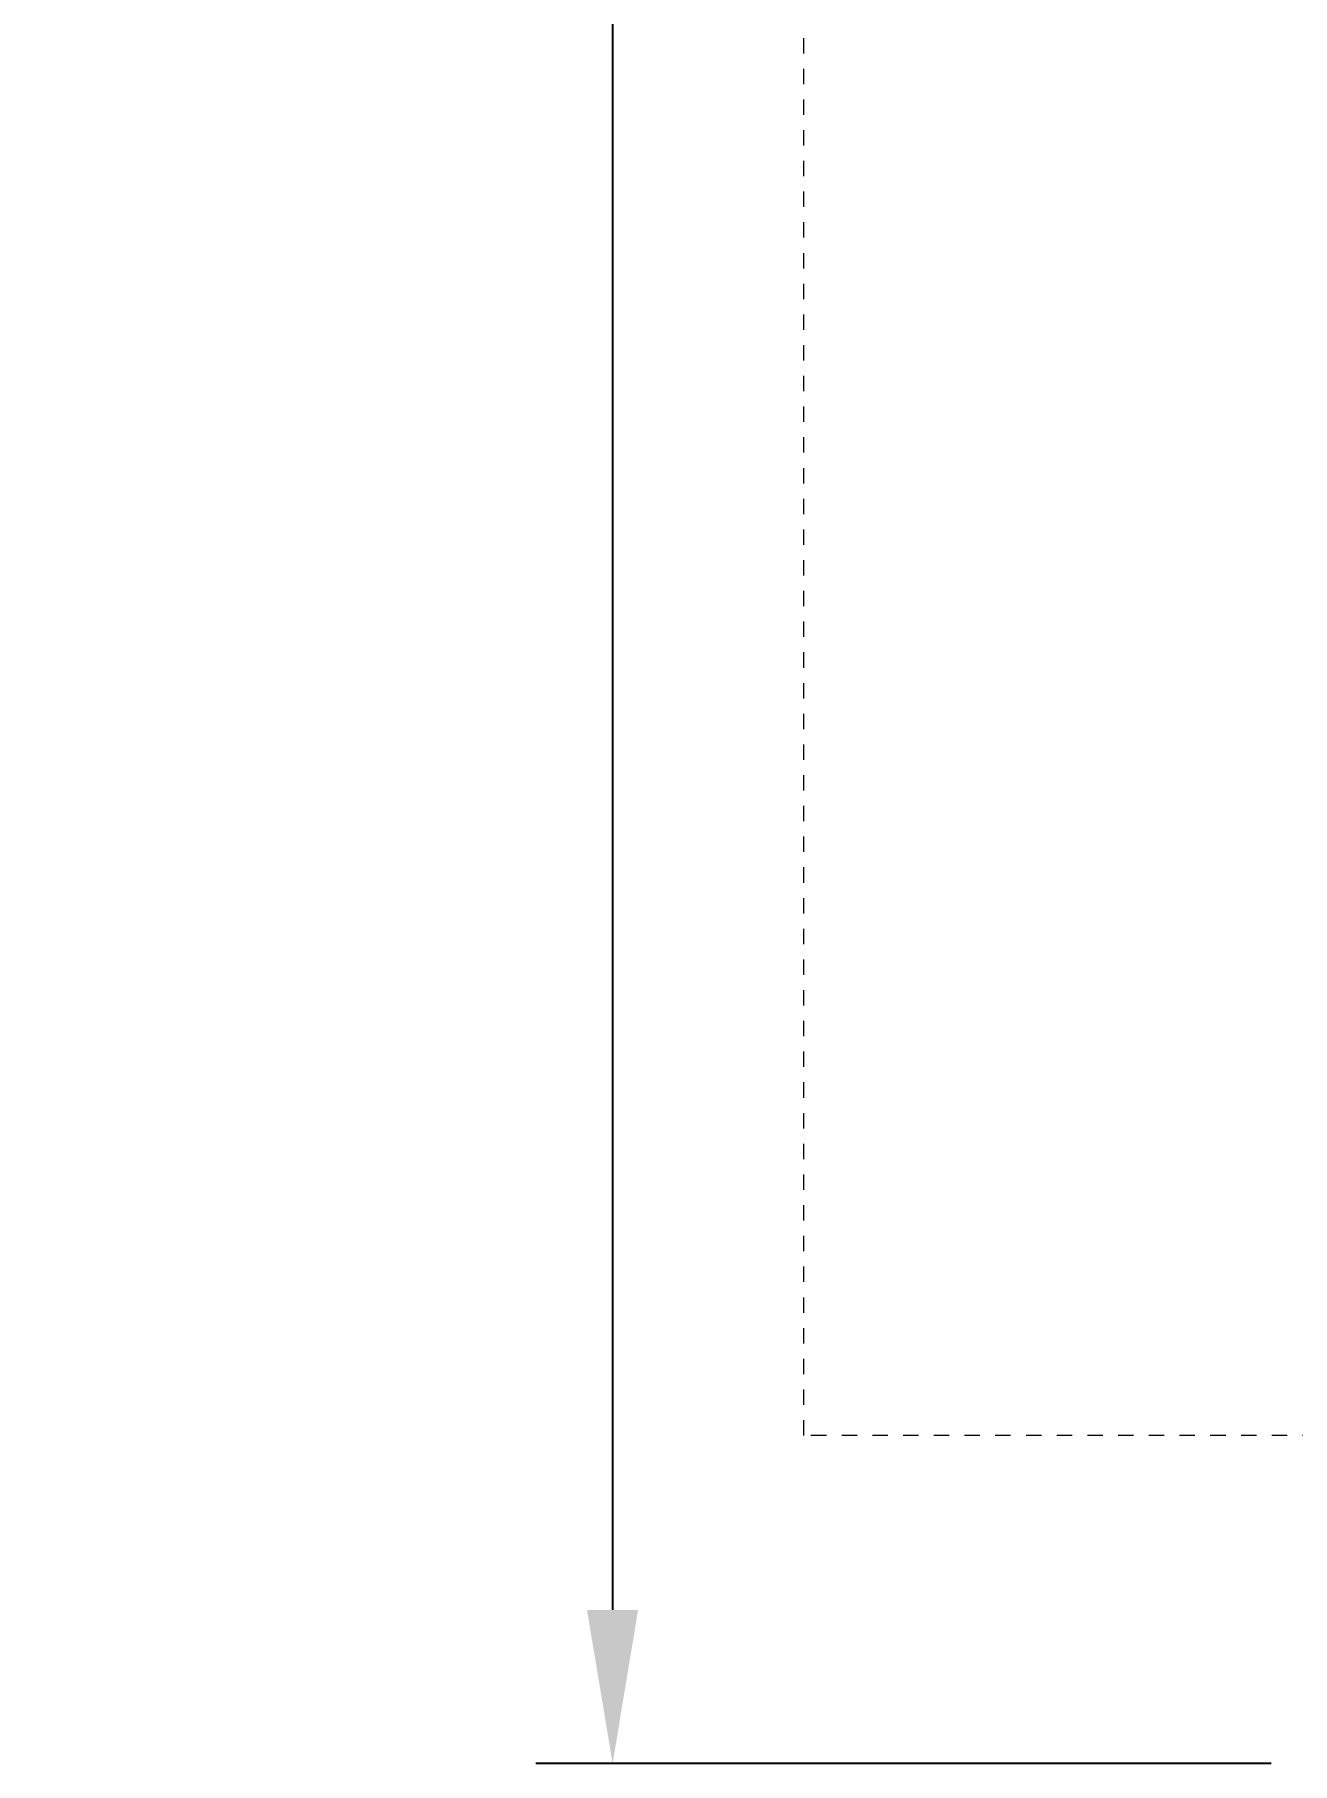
# Model space of a CAD drawing. Header units: inches. Extents: x -16 to 183, y -17 to 123.
# Drawn here: x -16.04 to -7.85, y 36.06 to 47.31 of the extents above; entities that cross this region are included whole.
import ezdxf

# ---------------------------------------------------------------- set-up
doc = ezdxf.new("R2010")
doc.units = ezdxf.units.IN
doc.linetypes.add('HIDDEN', pattern=[1.905, 1.27, -0.635])
doc.layers.add('ZANO_R_przerywana', color=250, linetype='HIDDEN', lineweight=0)
doc.layers.add('ZANO_W', color=1, linetype='Continuous', lineweight=0)
doc.styles.get("Standard").update_dxf_attribs({"font": 'arial.ttf'})
doc.dimstyles.new('amerykanie', dxfattribs={"dimtxt": 50, "dimasz": 50, "dimexe": 0.5, "dimexo": 0.5, "dimgap": 1, "dimtad": 1, "dimdec": 0, "dimzin": 0, "dimlunit": 5, "dimtxsty": 'Standard', "dimcen": 0.09, "dimclrd": 1, "dimclre": 1, "dimclrt": 1, "dimazin": 0, "dimtfac": 1, "dimtdec": 0, "dimtmove": 0, "dimatfit": 3, "dimfxl": 1, "dimtzin": 0, "dimarcsym": 1})

# ---------------------------------------------------------------- blocks, each defined once
blk = doc.blocks.new('*D364')
at = {"layer": 'ZANO_W', "color": 1, "lineweight": -2}
for p, q in [((-7.987, 87.528), (-12.775, 87.528)), ((-12.275, 86.528), (-12.275, 37.056)), ((-7.987, 36.056), (-12.775, 36.056))]:
    blk.add_line(p, q, dxfattribs=at)
at = {"layer": 'ZANO_W', "color": 1}
for points in [[(-12.109, 86.528), (-12.442, 86.528), (-12.275, 87.528)], [(-12.442, 37.056), (-12.109, 37.056), (-12.275, 36.056)]]:
    blk.add_solid(points, dxfattribs=at)
at = {"layer": 'ZANO_W', "color": 1, "insert": (-13.616, 61.792), "char_height": 1.625, "attachment_point": 5, "rotation": 90}
blk.add_mtext('51 1/2', dxfattribs=at)

msp = doc.modelspace()

# ---------------------------------------------------------------- linework, layer by layer
at = {"layer": 'ZANO_R_przerywana', "ltscale": 0.05}
for p, q in [((-11.03078, 38.1911), (-11.03078, 85.43516)), ((-7.68357, 38.1911), (-11.03078, 38.1911))]:
    msp.add_line(p, q, dxfattribs=at)

# ---------------------------------------------------------------- dimensions: what is measured, and where the dimension line sits
at = {"layer": 'ZANO_W'}
dim = msp.add_linear_dim(base=(-12.27533, 36.05629), p1=(-7.48676, 87.52801), p2=(-7.48676, 36.05629), angle=90, dimstyle='amerykanie', override={"dimtxt": 1.625, "dimasz": 1, "dimgap": 0.5, "dimdec": 4, "dimaunit": 1, "dimadec": 1, "dimtdec": 4, "dimtmove": 1, "dimfrac": 2}, dxfattribs=at)
dim.commit()
dim.dimension.update_dxf_attribs({"geometry": '*D364', "text_midpoint": (-13.61554, 61.79215)})

doc.saveas('drawing.dxf')
